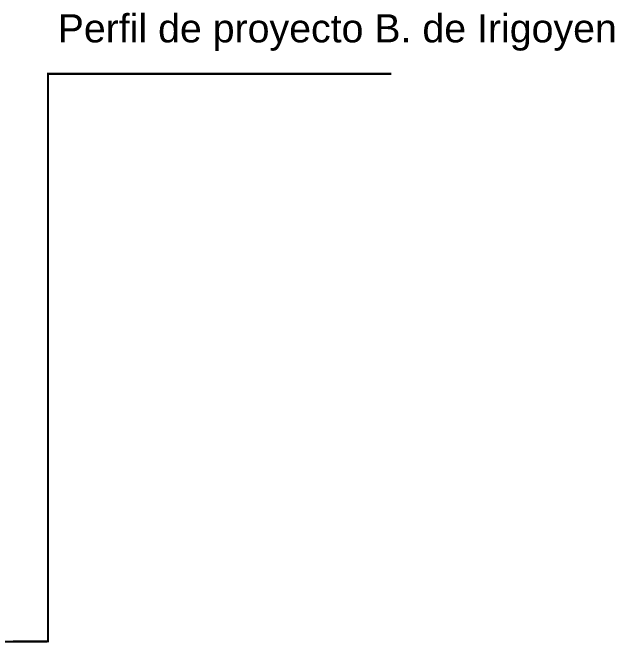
# Model space of a CAD drawing. Header units: metres. Extents: x 37 to 217, y 53 to 242.
# Drawn here: x 171.3 to 197.94, y 213.4 to 241.57 of the extents above; entities that cross this region are included whole.
import ezdxf

# ---------------------------------------------------------------- set-up
doc = ezdxf.new("R2010")
doc.units = ezdxf.units.M
doc.linetypes.add('HIDDENX2', pattern=[0.75, 0.5, -0.25])
for name, color, linetype in [('DGPRO_Linea oficial', 2, 'Continuous'), ('DGPRO_Perfil existente', 244, 'Continuous'), ('DGPRO_Titulos', 6, 'Continuous')]:
    doc.layers.add(name, color=color, linetype=linetype)
doc.styles.get("Standard").update_dxf_attribs({"font": 'arial.ttf'})

msp = doc.modelspace()

# ---------------------------------------------------------------- linework, layer by layer
at = {"layer": 'DGPRO_Linea oficial'}
msp.add_lwpolyline([(188.061, 238.871), (172.858, 238.871), (172.858, 213.745), (162.877, 213.67), (162.877, 213.47, 0.013052), (143.339, 213.445), (143.339, 213.645), (142.831, 213.665), (141.099, 216.665), (134.999, 217.665), (90.651, 217.665)], format="xyb", dxfattribs=at)
at = {"layer": 'DGPRO_Perfil existente', "linetype": 'HIDDENX2', "ltscale": 10, "const_width": 0.1}
msp.add_lwpolyline([(188.061, 238.871), (172.858, 238.871), (172.858, 213.745), (162.877, 213.67), (162.877, 213.47, 0.013052), (143.339, 213.445), (143.339, 213.645), (142.831, 213.665), (141.099, 216.665), (134.999, 217.665), (90.651, 217.665)], format="xyb", dxfattribs=at)

# ---------------------------------------------------------------- texts
at = {"layer": 'DGPRO_Titulos', "insert": (173.286, 241.508), "char_height": 1.24612, "attachment_point": 1}
msp.add_mtext_dynamic_manual_height_columns('Perfil de proyecto B. de Irigoyen', width=53.64677, gutter_width=12.5, heights=[0], dxfattribs=at)

doc.saveas('drawing.dxf')
